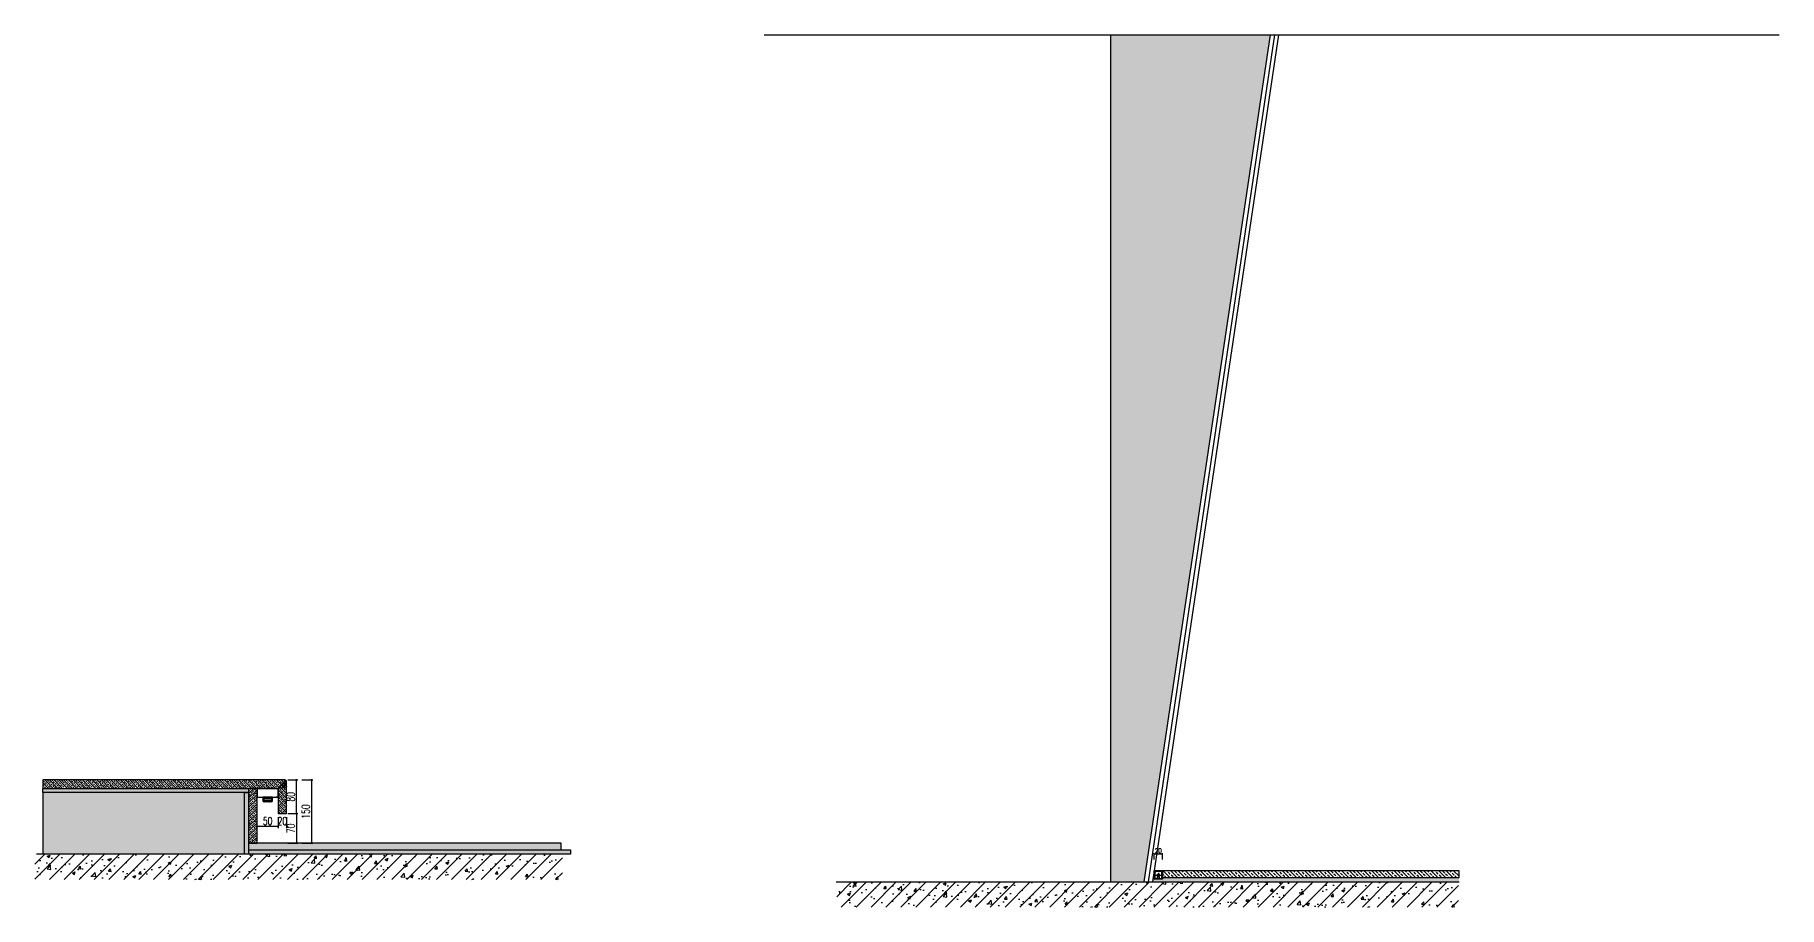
# Model space of a CAD drawing. Header units: millimetres. Extents: x 5625199 to 7433318, y -3316392 to -2552493.
# Drawn here: x 5917172 to 5921314, y -2605689 to -2603619 of the extents above; entities that cross this region are included whole.
import ezdxf

# ---------------------------------------------------------------- set-up
doc = ezdxf.new("R2010")
doc.units = ezdxf.units.MM
doc.header["$PDMODE"] = 35
doc.header["$PDSIZE"] = -10
for name, color, linetype in [('155', 155, 'Continuous'), ('C-灯具', 51, 'Continuous'), ('D-外部标注', 165, 'Continuous'), ('DIM-外部标注', 165, 'Continuous')]:
    doc.layers.add(name, color=color, linetype=linetype)
doc.styles.add('标注-尺寸', font='simplex.shx', dxfattribs={"width": 0.7})
doc.dimstyles.new('MS55', dxfattribs={"dimscale": 0, "dimtxt": 5, "dimasz": 1, "dimexe": 1, "dimexo": 0.8, "dimgap": 1, "dimtad": 1, "dimdec": 0, "dimrnd": 5, "dimdsep": 46, "dimtxsty": '标注-尺寸', "dimblk": 'ARCHTICK', "dimcen": 0, "dimdle": 0.5, "dimclrd": 256, "dimclre": 256, "dimclrt": 50, "dimadec": 0, "dimazin": 0, "dimtfac": 1, "dimtdec": 0, "dimtix": 1, "dimtofl": 0, "dimtmove": 2, "dimatfit": 3, "dimldrblk": 'jt2', "dimfxl": 6, "dimfxlon": 1, "dimtvp": 1, "dimtolj": 1, "dimtzin": 0, "dimarcsym": 0})

# ---------------------------------------------------------------- blocks, each defined once
blk = doc.blocks.new('*U1250')
h = blk.add_hatch()
h.set_pattern_fill('AR-SAND', color=8, scale=2, angle=180, style=0)
h.set_pattern_definition([(217.5, (-51991.0126, 19388.388), (0.12598672, -3.85364754), [0, -3.04, 0, -3.4, 0, -3.25]), (187.5, (-51991.0126, 19388.388), (-3.5395534, -5.64429213), [0, -1.64, 0, -2.74, 0, -1.05]), (147.5, (-51988.5526, 19388.388), (-6.22828372, -0.0113181), [0, -1, 0, -3.6, 0, -4.7]), (137.5, (-51988.5526, 19388.388), (-6.0122532, -1.75535113), [0, -0.5, 0, -2.36, 0, -2.7])])
h.paths.add_polyline_path([(-15.7, 770.3), (0, 770.3), (0, 0), (-15.7, 0)])
at = {"color": 0}
blk.add_lwpolyline([(-15.7, 770.3), (0, 770.3), (0, 0), (-15.7, 0)], close=True, dxfattribs=at)
blk = doc.blocks.new('*U1252')
h = blk.add_hatch()
h.set_pattern_fill('AR-SAND', color=8, scale=2, angle=180, style=0)
h.set_pattern_definition([(217.5, (-51991.0126, 18848.0307), (0.12598672, -3.85364754), [0, -3.04, 0, -3.4, 0, -3.25]), (187.5, (-51991.0126, 18848.0307), (-3.5395534, -5.64429213), [0, -1.64, 0, -2.74, 0, -1.05]), (147.5, (-51988.5526, 18848.0307), (-6.22828372, -0.0113181), [0, -1, 0, -3.6, 0, -4.7]), (137.5, (-51988.5526, 18848.0307), (-6.0122532, -1.75535113), [0, -0.5, 0, -2.36, 0, -2.7])])
h.paths.add_polyline_path([(-15.7, 229.9), (0, 229.9), (0, 0), (-15.7, 0)])
at = {"color": 0}
blk.add_lwpolyline([(-15.7, 229.9), (0, 229.9), (0, 0), (-15.7, 0)], close=True, dxfattribs=at)
blk = doc.blocks.new('*U1253')
h = blk.add_hatch()
h.set_pattern_fill('ANSI33', color=250, scale=50, angle=90, style=0)
h.set_pattern_definition([(135, (-51991.013, 19153.705), (-8.8388348, -8.8388348), []), (135, (-51991.013, 19162.544), (-8.8388348, -8.8388348), [6.25, -3.125])])
h.paths.add_polyline_path([(-25.2, 1168.2), (0, 1168.2), (0, 0), (-25.2, 0)])
at = {"color": 0}
blk.add_lwpolyline([(-25.2, 1168.2), (0, 1168.2), (0, 0), (-25.2, 0)], close=True, dxfattribs=at)
blk = doc.blocks.new('*U1254')
h = blk.add_hatch()
h.set_pattern_fill('AR-SAND', color=8, scale=2, angle=180, style=0)
h.set_pattern_definition([(217.5, (-51991.0126, 19434.1485), (0.12598672, -3.85364754), [0, -3.04, 0, -3.4, 0, -3.25]), (187.5, (-51991.0126, 19434.1485), (-3.5395534, -5.64429213), [0, -1.64, 0, -2.74, 0, -1.05]), (147.5, (-51988.5526, 19434.1485), (-6.22828372, -0.0113181), [0, -1, 0, -3.6, 0, -4.7]), (137.5, (-51988.5526, 19434.1485), (-6.0122532, -1.75535113), [0, -0.5, 0, -2.36, 0, -2.7])])
h.paths.add_polyline_path([(-15.7, 1203.4), (0, 1203.4), (0, 0), (-15.7, 0)])
at = {"color": 0}
blk.add_lwpolyline([(-15.7, 1203.4), (0, 1203.4), (0, 0), (-15.7, 0)], close=True, dxfattribs=at)
blk = doc.blocks.new('*U1255')
h = blk.add_hatch()
h.set_pattern_fill('ANSI33', color=250, scale=50, angle=90, style=0)
h.set_pattern_definition([(135, (-51991.013, 17492.979), (-8.8388348, -8.8388348), []), (135, (-51991.013, 17501.818), (-8.8388348, -8.8388348), [6.25, -3.125])])
h.paths.add_polyline_path([(-31.5, 204.7), (0, 204.7), (0, 0), (-31.5, 0)])
at = {"color": 0}
blk.add_lwpolyline([(-31.5, 204.7), (0, 204.7), (0, 0), (-31.5, 0)], close=True, dxfattribs=at)
blk = doc.blocks.new('LEDddd')
at = {"true_color": 0x0000ff}
h = blk.add_hatch(color=5, dxfattribs=at)
h.set_gradient(color1=(0, 0, 255), one_color=1, tint=1, name='SPHERICAL')
h.paths.add_polyline_path([(-13, 14, -1), (-11, 14), (-11, 12), (-13, 12)])
at = {"ltscale": 0.01}
h = blk.add_hatch(dxfattribs=at)
h.set_pattern_fill('DOTS', color=1, scale=20, style=0)
h.set_pattern_definition([(180, (13.4, 1.5), (-0.625, 1.25), [0, -1.25])])
h.paths.add_polyline_path([(-12.4, 2.5), (12.4, 2.5), (12.4, 11), (-12.4, 11)])
at = {"true_color": 0x0000ff}
h = blk.add_hatch(color=5, dxfattribs=at)
h.set_gradient(color1=(0, 0, 255), one_color=1, tint=1, name='SPHERICAL')
h.paths.add_polyline_path([(-9, 14, -1), (-7, 14), (-7, 12), (-9, 12)])
h = blk.add_hatch(color=5, dxfattribs=at)
h.set_gradient(color1=(0, 0, 255), one_color=1, tint=1, name='SPHERICAL')
h.paths.add_polyline_path([(-5, 14, -1), (-3, 14), (-3, 12), (-5, 12)])
h = blk.add_hatch(color=5, dxfattribs=at)
h.set_gradient(color1=(0, 0, 255), one_color=1, tint=1, name='SPHERICAL')
h.paths.add_polyline_path([(-1, 14, -1), (1, 14), (1, 12), (-1, 12)])
h = blk.add_hatch(color=5, dxfattribs=at)
h.set_gradient(color1=(0, 0, 255), one_color=1, tint=1, name='SPHERICAL')
h.paths.add_polyline_path([(3, 14, -1), (5, 14), (5, 12), (3, 12)])
h = blk.add_hatch(color=5, dxfattribs=at)
h.set_gradient(color1=(0, 0, 255), one_color=1, tint=1, name='SPHERICAL')
h.paths.add_polyline_path([(7, 14, -1), (9, 14), (9, 12), (7, 12)])
h = blk.add_hatch(color=5, dxfattribs=at)
h.set_gradient(color1=(0, 0, 255), one_color=1, tint=1, name='SPHERICAL')
h.paths.add_polyline_path([(11, 14, -1), (13, 14), (13, 12), (11, 12)])
at = {"color": 1, "ltscale": 0.01}
for p, q in [((-13, 12), (-13, 14)), ((-11, 12), (-11, 14)), ((-9, 12), (-9, 14)), ((-7, 12), (-7, 14)), ((-5, 12), (-5, 14)), ((-3, 12), (-3, 14)), ((-1, 12), (-1, 14)), ((1, 12), (1, 14)), ((3, 12), (3, 14)), ((5, 12), (5, 14)), ((7, 12), (7, 14)), ((9, 12), (9, 14)), ((11, 12), (11, 14)), ((13, 12), (13, 14))]:
    blk.add_line(p, q, dxfattribs=at)
for points in [[(13.4, 12), (14.9, 12), (14.9, 0), (-14.9, 0), (-14.9, 12), (-13.4, 12)], [(13.4, 12), (13.4, 1.5), (-13.4, 1.5), (-13.4, 12)], [(13.4, 12), (-13.4, 12)]]:
    blk.add_lwpolyline(points, dxfattribs=at)
blk.add_lwpolyline([(12.4, 11), (-12.4, 11), (-12.4, 2.5), (12.4, 2.5)], close=True, dxfattribs=at)
for centre in [(-12, 14), (-8, 14), (-4, 14), (0, 14), (4, 14), (8, 14), (12, 14)]:
    blk.add_arc(centre, 1, 0, 180, dxfattribs=at)
blk = doc.blocks.new('_ArchTick')
at = {"color": 0, "linetype": 'ByBlock', "const_width": 0.4}
blk.add_lwpolyline([(-0.5, -0.5), (0.5, 0.5)], dxfattribs=at)
blk = doc.blocks.new('*D1258')
at = {"layer": 'Defpoints', "color": 0, "transparency": 16777216}
for p in [(5917770, -2605467.4), (5917770, -2605537.4), (5917793.2, -2605537.4)]:
    blk.add_point(p, dxfattribs=at)
at = {"layer": 'DIM-外部标注', "lineweight": -2, "transparency": 16777216}
for p, q in [((5917773, -2605467.4), (5917797, -2605467.4)), ((5917793.2, -2605465.5), (5917793.2, -2605539.3)), ((5917773, -2605537.4), (5917797, -2605537.4))]:
    blk.add_line(p, q, dxfattribs=at)
at = {"layer": 'DIM-外部标注', "linetype": 'ByBlock', "lineweight": -2, "transparency": 16777216, "xscale": 3.800531576079393, "yscale": 3.800531576079393, "zscale": 3.800531576079393}
for p, rotation in [((5917793.2, -2605467.4), 90), ((5917793.2, -2605537.4), 270)]:
    blk.add_blockref('_ArchTick', p, dxfattribs=dict(at, rotation=rotation))
at = {"layer": 'DIM-外部标注', "color": 50, "ltscale": 500, "transparency": 16777216, "insert": (5917779.9, -2605502.4), "char_height": 19, "attachment_point": 5, "rotation": 90, "style": '标注-尺寸'}
blk.add_mtext('\\A1;70', dxfattribs=at)
blk = doc.blocks.new('jt2')
at = {"ltscale": 0.1}
blk.add_line((0, 0), (-1, 0), dxfattribs=at)
at = {"color": 6, "ltscale": 0.1}
blk.add_lwpolyline([(-1.2, 1.3), (-0.7, 1.5), (0, 0), (-0.7, -1.5), (-1.2, -1.3), (0, 0), (-1.2, 1.3)], dxfattribs=at)
blk = doc.blocks.new('*D1259')
at = {"layer": 'Defpoints', "color": 0, "transparency": 16777216}
for p in [(5917770, -2605387.4), (5917793.2, -2605387.4), (5917780, -2605467.4)]:
    blk.add_point(p, dxfattribs=at)
at = {"layer": 'DIM-外部标注', "lineweight": -2, "transparency": 16777216}
for p, q in [((5917773, -2605387.4), (5917797, -2605387.4)), ((5917793.2, -2605469.3), (5917793.2, -2605385.5)), ((5917783, -2605467.4), (5917797, -2605467.4))]:
    blk.add_line(p, q, dxfattribs=at)
at = {"layer": 'DIM-外部标注', "linetype": 'ByBlock', "lineweight": -2, "transparency": 16777216, "xscale": 3.800531576079393, "yscale": 3.800531576079393, "zscale": 3.800531576079393}
for p, rotation in [((5917793.2, -2605387.4), 90), ((5917793.2, -2605467.4), 270)]:
    blk.add_blockref('_ArchTick', p, dxfattribs=dict(at, rotation=rotation))
at = {"layer": 'DIM-外部标注', "color": 50, "ltscale": 500, "transparency": 16777216, "insert": (5917779.9, -2605427.4), "char_height": 19, "attachment_point": 5, "rotation": 90, "style": '标注-尺寸'}
blk.add_mtext('\\A1;80', dxfattribs=at)
blk = doc.blocks.new('*D1260')
at = {"layer": 'Defpoints', "color": 0, "transparency": 16777216}
for p in [(5917770, -2605387.4), (5917770, -2605537.4), (5917828.8, -2605537.4)]:
    blk.add_point(p, dxfattribs=at)
at = {"layer": 'DIM-外部标注', "lineweight": -2, "transparency": 16777216}
for p, q in [((5917805.9, -2605387.4), (5917832.6, -2605387.4)), ((5917828.8, -2605385.5), (5917828.8, -2605539.3)), ((5917805.9, -2605537.4), (5917832.6, -2605537.4))]:
    blk.add_line(p, q, dxfattribs=at)
at = {"layer": 'DIM-外部标注', "linetype": 'ByBlock', "lineweight": -2, "transparency": 16777216, "xscale": 3.800531576079393, "yscale": 3.800531576079393, "zscale": 3.800531576079393}
for p, rotation in [((5917828.8, -2605387.4), 90), ((5917828.8, -2605537.4), 270)]:
    blk.add_blockref('_ArchTick', p, dxfattribs=dict(at, rotation=rotation))
at = {"layer": 'DIM-外部标注', "color": 50, "ltscale": 500, "transparency": 16777216, "insert": (5917815.5, -2605462.4), "char_height": 19, "attachment_point": 5, "rotation": 90, "style": '标注-尺寸'}
blk.add_mtext('\\A1;150', dxfattribs=at)
blk = doc.blocks.new('*D1261')
at = {"layer": 'Defpoints', "color": 0, "transparency": 16777216}
for p in [(5917750, -2605467.4), (5917750, -2605498.2), (5917770, -2605467.4)]:
    blk.add_point(p, dxfattribs=at)
at = {"layer": 'DIM-外部标注', "lineweight": -2, "transparency": 16777216}
for p, q in [((5917750, -2605498.2), (5917746.2, -2605498.2)), ((5917750, -2605475.4), (5917750, -2605502)), ((5917770, -2605475.4), (5917770, -2605502)), ((5917770, -2605498.2), (5917773.8, -2605498.2))]:
    blk.add_line(p, q, dxfattribs=at)
at = {"layer": 'DIM-外部标注', "linetype": 'ByBlock', "lineweight": -2, "transparency": 16777216, "xscale": 3.800531576079393, "yscale": 3.800531576079393, "zscale": 3.800531576079393}
blk.add_blockref('_ArchTick', (5917750, -2605498.2), dxfattribs=at)
at = {"layer": 'DIM-外部标注', "linetype": 'ByBlock', "lineweight": -2, "transparency": 16777216, "xscale": 3.800531576079393, "yscale": 3.800531576079393, "zscale": 3.800531576079393, "rotation": 180}
blk.add_blockref('_ArchTick', (5917770, -2605498.2), dxfattribs=at)
at = {"layer": 'DIM-外部标注', "color": 50, "ltscale": 500, "transparency": 16777216, "insert": (5917760, -2605484.9), "char_height": 19, "attachment_point": 5, "style": '标注-尺寸'}
blk.add_mtext('\\A1;20', dxfattribs=at)
blk = doc.blocks.new('*D1262')
at = {"layer": 'Defpoints', "color": 0, "transparency": 16777216}
for p in [(5917700, -2605498.2), (5917700, -2605498.2), (5917750, -2605467.4)]:
    blk.add_point(p, dxfattribs=at)
at = {"layer": 'DIM-外部标注', "lineweight": -2, "transparency": 16777216}
for p, q in [((5917751.9, -2605498.2), (5917698.1, -2605498.2)), ((5917700, -2605501.3), (5917700, -2605502)), ((5917750, -2605475.4), (5917750, -2605502))]:
    blk.add_line(p, q, dxfattribs=at)
at = {"layer": 'DIM-外部标注', "linetype": 'ByBlock', "lineweight": -2, "transparency": 16777216, "xscale": 3.800531576079393, "yscale": 3.800531576079393, "zscale": 3.800531576079393, "rotation": 180}
blk.add_blockref('_ArchTick', (5917700, -2605498.2), dxfattribs=at)
at = {"layer": 'DIM-外部标注', "linetype": 'ByBlock', "lineweight": -2, "transparency": 16777216, "xscale": 3.800531576079393, "yscale": 3.800531576079393, "zscale": 3.800531576079393}
blk.add_blockref('_ArchTick', (5917750, -2605498.2), dxfattribs=at)
at = {"layer": 'DIM-外部标注', "color": 50, "ltscale": 500, "transparency": 16777216, "insert": (5917725, -2605484.9), "char_height": 19, "attachment_point": 5, "style": '标注-尺寸'}
blk.add_mtext('\\A1;50', dxfattribs=at)
blk = doc.blocks.new('A$C3DAF4441')
at = {"layer": 'C-灯具'}
for p, q in [((0, 32), (44, 32)), ((22, 54), (22, 10))]:
    blk.add_line(p, q, dxfattribs=at)
blk.add_lwpolyline([(12, 0), (32, 0), (32, 18), (12, 18)], close=True, dxfattribs=at)
blk.add_circle((22, 32), 10.9, dxfattribs=at)
blk = doc.blocks.new('A$C259112A1')
at = {"color": 15}
for p, q in [((0.7, 20), (0, 20)), ((0, 20), (0, 0)), ((0, 0), (20, 0)), ((0.8, 19.6), (0.7, 20)), ((1.5, 18.6), (0.8, 19.6)), ((1.5, 1.5), (1.5, 14.6)), ((1.5, 14.6), (1.9, 14.6)), ((18.5, 1.5), (1.5, 1.5)), ((1.6, 16.2), (1.6, 18.3)), ((1.9, 14.6), (1.9, 15)), ((18.1, 15), (18.1, 14.6)), ((18.1, 14.6), (18.5, 14.6)), ((18.4, 18.3), (18.4, 16.2)), ((19.2, 19.5), (18.5, 18.6)), ((18.5, 14.6), (18.5, 1.5)), ((19.4, 20), (19.2, 19.6)), ((20, 20), (19.4, 20)), ((20, 0), (20, 20))]:
    blk.add_line(p, q, dxfattribs=at)
at = {"color": 8}
for p, q in [((18.9, 20), (1.1, 20)), ((2.4, 18.1), (2.4, 15.8)), ((16.7, 19.3), (3.3, 19.3)), ((17.6, 16), (17.6, 18.5))]:
    blk.add_line(p, q, dxfattribs=at)
for centre, radius, start, end in [((1.1, 19.6), 0.393, 86.991, 153.752), ((1.6, 16.5), 1.08, 242.0001, 316.1212), ((3.3, 18.3), 0.96, 90.9682, 193.3788), ((16.6, 18.3), 0.997, 12.0306, 94.0245), ((18.4, 16.2), 0.801, 197.4232, 310.8347), ((18.8, 19.5), 0.507, 22.0541, 83.136)]:
    blk.add_arc(centre, radius, start, end, dxfattribs=at)
at = {"color": 15}
for centre, radius, start, end in [((0.9, 19.6), 0.1, 194.3647, 215.2293), ((1.7, 15.7), 0.597, 103.2212, 283.988), ((1.1, 18.3), 0.5, 0, 35.2293), ((1.9, 15), 0.05, 0, 103.988), ((18.3, 15.6), 0.593, 255.4509, 78.6909), ((18.1, 15), 0.05, 75.4509, 180), ((18.9, 18.3), 0.5, 143.0378, 180), ((19.1, 19.6), 0.1, 323.0378, 342.5955)]:
    blk.add_arc(centre, radius, start, end, dxfattribs=at)
at = {"layer": 'D-外部标注', "extrusion": (0, 0, -1), "xscale": 0.2621440000000001, "yscale": 0.2621440000000001, "zscale": -0.2621440000000001}
blk.add_blockref('A$C3DAF4441', (-15.7, 1.5), dxfattribs=at)
blk = doc.blocks.new('*D1272')
at = {"layer": '155', "lineweight": -2, "ltscale": 500, "transparency": 16777216}
for p, q in [((5919851.1, -2605563.2), (5919828.9, -2605563.2)), ((5919830, -2605576.5), (5919830, -2605560.9)), ((5919850, -2605576.5), (5919850, -2605560.9))]:
    blk.add_line(p, q, dxfattribs=at)
at = {"layer": 'Defpoints', "color": 0, "transparency": 16777216}
for p in [(5919830, -2605563.2), (5919830, -2605603.1), (5919850, -2605603.1)]:
    blk.add_point(p, dxfattribs=at)
at = {"layer": '155', "linetype": 'ByBlock', "lineweight": -2, "transparency": 16777216, "xscale": 2.217391126573845, "yscale": 2.217391126573845, "zscale": 2.217391126573845, "rotation": 180}
blk.add_blockref('_ArchTick', (5919830, -2605563.2), dxfattribs=at)
at = {"layer": '155', "linetype": 'ByBlock', "lineweight": -2, "transparency": 16777216, "xscale": 2.217391126573845, "yscale": 2.217391126573845, "zscale": 2.217391126573845}
blk.add_blockref('_ArchTick', (5919850, -2605563.2), dxfattribs=at)
at = {"layer": '155', "color": 50, "ltscale": 500, "transparency": 16777216, "insert": (5919840, -2605555.4), "char_height": 11.09, "attachment_point": 5, "style": '标注-尺寸'}
blk.add_mtext('\\A1;20', dxfattribs=at)

msp = doc.modelspace()

# ---------------------------------------------------------------- hatches: boundary and pattern name
h = msp.add_hatch()
h.set_pattern_fill('钢筋混凝土', color=250, scale=10)
h.set_pattern_definition([(45, (5918522.767, -2595151.935), (-17.67767, 17.67767), []), (50, (5918522.77, -2595151.935), (71.72602, -6.2752), [7.5, -82.5]), (355, (5918522.77, -2595151.935), (-13.87513, 75.2192), [6, -66]), (100.4514, (5918528.744, -2595152.46), (57.85094, 68.94395), [6.374, -70.1142]), (46.1842, (5918522.77, -2595131.935), (106.7241, -16.5519), [11.25, -123.75]), (96.6356, (5918531.66, -2595133.31), (93.4663, 97.4118), [9.561, -105.1713]), (351.1842, (5918522.77, -2595131.94), (93.4662, 97.4119), [9, -99]), (21, (5918532.77, -2595136.935), (59.6907, -40.2619), [7.5, -82.5]), (326, (5918532.77, -2595136.935), (24.33153, 72.515), [6, -66]), (71.4514, (5918537.74, -2595140.29), (84.02226, 32.25305), [6.374, -70.1142]), (37.5, (5918522.767, -2595151.935), (1.215986, 33.289385), [0, -65.2, 0, -67, 0, -66.25]), (7.5, (5918522.767, -2595151.935), (26.30695, 39.44117), [0, -38.2, 0, -63.7, 0, -25.25]), (327.5, (5918500.467, -2595151.935), (53.382244, -2.25549), [0, -25, 0, -78, 0, -103.5]), (317.5, (5918490.467, -2595151.935), (58.31862, 10.0105), [0, -32.5, 0, -51.8, 0, -73.5])])
h.paths.add_polyline_path([(5919726.13, -2603619.41), (5919726.13, -2605629.13), (5919805.91, -2605629.13), (5920105.42, -2603619.41)])
at = {"ltscale": 500}
h = msp.add_hatch(dxfattribs=at)
h.set_pattern_fill('GRAVEL', color=250)
h.set_pattern_definition([(228.0127875, (273421.1126, -417384.3553), (-203.20000001596, -228.5999999858), [3.4172144, -338.3048364]), (184.969741, (273418.8266, -417386.8953), (304.7999998794, 25.40000144698), [5.8640472, -580.54048894]), (132.5104471, (273412.9846, -417387.4033), (254.00000010728, -279.39999990246), [4.1348152, -409.34722794]), (267.273689, (273403.0786, -417393.7533), (25.4000000532, 507.99999999733), [5.3400452, -528.66437426]), (292.83365418, (273402.8246, -417399.0873), (-127.00000001063, 304.79999999555), [5.236337, -518.39807745]), (357.273689, (273404.8566, -417403.9133), (-507.99999999733, 25.4000000532), [5.3400452, -528.66437426]), (37.69424047, (273410.1906, -417404.1673), (-330.19999998536, -254.000000019), [7.0619366, -699.13115314]), (72.25532837, (273415.7786, -417399.8493), (177.8000000478, 558.79999998479), [6.6671952, -660.05256602]), (121.42956562, (273417.8106, -417393.4993), (-203.20000002883, 330.19999998226), [5.35813, -530.45545699]), (175.2363583, (273415.0166, -417388.9273), (279.399999996, -25.4000000439), [6.1171328, -299.7393695]), (222.3974378, (273408.9206, -417388.4193), (-304.79999999025, -279.40000001064), [7.9107792, -783.16772512]), (138.81407483, (273428.2246, -417394.0073), (-177.7999999893, 152.4000000124), [2.7000454, -267.30565824]), (171.4692344, (273426.1926, -417392.2293), (330.2000000089, -50.79999994237), [5.1368198, -508.54638997]), (225, (273421.113, -417391.467), (-4e-15, -25.4), [3.5920934, -32.32893108]), (203.19859051, (273419.3346, -417388.4193), (127.0000000035, 50.7999999911), [1.9344132, -191.50622369]), (291.80140949, (273417.5566, -417389.1813), (-25.4000000053, 76.1999999982), [2.7356562, -134.0475299]), (30.96375653, (273418.5726, -417391.7213), (76.200000002, 50.7999999972), [4.4431966, -143.66298153]), (161.56505118, (273422.383, -417389.435), (50.800000001, -25.399999997), [3.2128714, -77.10898117]), (16.389540334, (273402.8246, -417389.1813), (254, 76.2), [4.50088, -445.58826673]), (70.34617594, (273407.1426, -417387.9113), (-101.6000000093, -279.3999999967), [3.7759894, -373.82215678]), (293.19859051, (273422.3826, -417384.3553), (-50.7999999911, 127.0000000036), [3.868801, -189.57183589]), (343.61045967, (273423.9066, -417387.9113), (-254.00000000532, 76.19999998223), [4.50088, -445.58826673]), (339.44395478, (273402.8246, -417404.9293), (-127, 50.8), [4.340352, -212.67734313]), (294.7751406, (273406.8886, -417406.4533), (-127.00000015117, 279.39999993127), [3.6367212, -360.03593381]), (66.80140949, (273422.6366, -417409.7553), (50.799999992, 127.0000000032), [3.868801, -189.57183589]), (17.35402464, (273424.1606, -417406.1993), (-330.19999999343, -101.60000002132), [4.2578274, -421.5237598]), (69.44395478, (273410.1906, -417409.7553), (-50.8000000009, -126.9999999996), [2.170176, -214.84751913]), (101.30993247, (273421.1126, -417409.7553), (-25.4, 101.6), [1.295146, -128.21994965]), (165.96375653, (273420.8586, -417408.485), (76.2, -25.4), [5.236337, -99.49054589]), (186.00900596, (273415.7786, -417407.2153), (253.99999999865, 25.4000000133), [4.85267, -480.41364863]), (303.69006753, (273418.5726, -417394.007), (-25.4000000035, 50.799999998), [3.6632388, -87.9177636]), (353.15722659, (273420.6046, -417397.0553), (431.80000000266, -50.7999999774), [6.3955676, -633.16009065]), (60.9453959, (273426.9546, -417397.8173), (-101.6000000028, -177.7999999984), [2.6150824, -258.89392318]), (90, (273428.225, -417395.531), (-25.4, 25.4), [1.524, -23.876]), (120.25643716, (273415.2706, -417406.4533), (101.59999998757, -177.8000000071), [3.5286696, -349.33940773]), (48.0127875, (273413.4926, -417403.4053), (203.20000001675, 228.5999999851), [6.8344288, -334.887622]), (0, (273418.065, -417398.325), (25.4, 25.4), [6.604, -18.796]), (325.3048465, (273424.6686, -417398.3253), (254.0000000962, -177.79999986255), [4.0160956, -397.59316724]), (254.0546041, (273427.9706, -417400.6113), (-25.3999999982, -101.6000000004), [3.6982908, -181.21650039]), (207.64597536, (273426.9546, -417404.1673), (-482.60000001773, -253.9999999663), [6.021451, -596.12464423]), (175.42607874, (273421.6206, -417406.9613), (-330.19999999999, 25.4), [6.3702946, -630.65846456])])
h.paths.add_polyline_path([(5917190.83, -2605417.37), (5917190.83, -2605563.37), (5917669.96, -2605563.37), (5917669.96, -2605417.37)])
h = msp.add_hatch()
h.set_pattern_fill('ANSI33', color=250, scale=31.75, angle=270, style=0)
h.set_pattern_definition([(315, (5950617.628, -2616445.415), (5.61266, 5.61266), []), (315, (5950617.628, -2616451.028), (5.61266, 5.61266), [3.96875, -1.984375])])
edge = h.paths.add_edge_path()
edge.add_line((5917749.96, -2605407.37), (5917749.96, -2605467.37))
edge.add_line((5917749.96, -2605467.37), (5917769.96, -2605467.37))
edge.add_line((5917769.96, -2605467.37), (5917769.96, -2605391.16))
h = msp.add_hatch()
h.set_pattern_fill('钢筋混凝土', color=250, scale=10, angle=180)
h.set_pattern_definition([(45, (5916394.975, -2595086.18), (-17.67767, 17.67767), []), (50, (5916394.975, -2595086.18), (71.72602, -6.2752), [7.5, -82.5]), (355, (5916394.975, -2595086.18), (-13.87513, 75.2192), [6, -66]), (100.4514, (5916400.95, -2595086.7), (57.85094, 68.94395), [6.374, -70.1142]), (46.1842, (5916394.975, -2595066.18), (106.7241, -16.5519), [11.25, -123.75]), (96.6356, (5916403.87, -2595067.56), (93.4663, 97.4118), [9.561, -105.1713]), (351.1842, (5916394.98, -2595066.18), (93.4662, 97.4119), [9, -99]), (21, (5916404.975, -2595071.18), (59.6907, -40.2619), [7.5, -82.5]), (326, (5916404.975, -2595071.18), (24.33153, 72.515), [6, -66]), (71.4514, (5916409.95, -2595074.536), (84.02226, 32.25305), [6.374, -70.1142]), (37.5, (5916394.975, -2595086.18), (1.215986, 33.289385), [0, -65.2, 0, -67, 0, -66.25]), (7.5, (5916394.975, -2595086.18), (26.30695, 39.44117), [0, -38.2, 0, -63.7, 0, -25.25]), (327.5, (5916372.675, -2595086.18), (53.382244, -2.25549), [0, -25, 0, -78, 0, -103.5]), (317.5, (5916362.675, -2595086.18), (58.31862, 10.0105), [0, -32.5, 0, -51.8, 0, -73.5])])
h.paths.add_polyline_path([(5918424.85, -2605623.37), (5917172.32, -2605623.37), (5917172.32, -2605563.37), (5918424.85, -2605563.37)])
h = msp.add_hatch()
h.set_pattern_fill('钢筋混凝土', color=250, scale=10)
h.set_pattern_definition([(45, (5918522.767, -2595151.935), (-17.67767, 17.67767), []), (50, (5918522.77, -2595151.935), (71.72602, -6.2752), [7.5, -82.5]), (355, (5918522.77, -2595151.935), (-13.87513, 75.2192), [6, -66]), (100.4514, (5918528.744, -2595152.46), (57.85094, 68.94395), [6.374, -70.1142]), (46.1842, (5918522.77, -2595131.935), (106.7241, -16.5519), [11.25, -123.75]), (96.6356, (5918531.66, -2595133.31), (93.4663, 97.4118), [9.561, -105.1713]), (351.1842, (5918522.77, -2595131.94), (93.4662, 97.4119), [9, -99]), (21, (5918532.77, -2595136.935), (59.6907, -40.2619), [7.5, -82.5]), (326, (5918532.77, -2595136.935), (24.33153, 72.515), [6, -66]), (71.4514, (5918537.74, -2595140.29), (84.02226, 32.25305), [6.374, -70.1142]), (37.5, (5918522.767, -2595151.935), (1.215986, 33.289385), [0, -65.2, 0, -67, 0, -66.25]), (7.5, (5918522.767, -2595151.935), (26.30695, 39.44117), [0, -38.2, 0, -63.7, 0, -25.25]), (327.5, (5918500.467, -2595151.935), (53.382244, -2.25549), [0, -25, 0, -78, 0, -103.5]), (317.5, (5918490.467, -2595151.935), (58.31862, 10.0105), [0, -32.5, 0, -51.8, 0, -73.5])])
h.paths.add_polyline_path([(5919076.23, -2605689.13), (5920552.67, -2605689.13), (5920552.67, -2605629.13), (5919076.23, -2605629.13)])
h = msp.add_hatch()
h.set_pattern_fill('AR-SAND', color=8, scale=1.27, angle=270, style=0)
h.set_pattern_definition([(307.5, (5893242.889, -2610994.9205), (2.44706619, 0.08000156), [0, -1.9304, 0, -2.159, 0, -2.06375]), (277.5, (5893242.889, -2610994.9205), (3.5841255, -2.2476164), [0, -1.0414, 0, -1.7399, 0, -0.66675]), (237.5, (5893242.889, -2610993.3584), (0.007187, -3.95496016), [0, -0.635, 0, -2.286, 0, -2.9845]), (227.5, (5893242.889, -2610993.3584), (1.11464797, -3.8177808), [0, -0.3175, 0, -1.4986, 0, -1.7145])])
h.paths.add_polyline_path([(5919850.02, -2605623.13), (5919830, -2605623.13), (5919830, -2605619.13), (5919826.13, -2605619.13), (5919826.13, -2605629.13), (5919836.13, -2605629.13), (5920554.17, -2605629.13), (5920554.17, -2605619.13), (5919850.02, -2605619.13)])
h = msp.add_hatch()
h.set_pattern_fill('ANSI33', color=250, scale=31.75, angle=360, style=0)
h.set_pattern_definition([(135, (-51991.013, 19131.98), (-8.838834765, -8.838834765), []), (135, (-51991.013, 19140.819), (-8.838834765, -8.838834765), [6.25, -3.125])])
h.paths.add_polyline_path([(5920554.17, -2605603.13), (5919850.02, -2605603.13), (5919850.02, -2605619.13), (5920554.17, -2605619.13)])

# ---------------------------------------------------------------- linework, layer by layer
at = {"color": 8, "ltscale": 500}
for p, q in [((5918903.96, -2603619.41), (5921314.16, -2603619.41)), ((5920105.42, -2603619.41), (5919805.91, -2605629.13)), ((5920115.53, -2603619.41), (5919816.02, -2605629.13)), ((5917190.83, -2605417.37), (5917190.83, -2605563.37))]:
    msp.add_line(p, q, dxfattribs=at)
at = {"color": 5, "ltscale": 500}
for p, q in [((5919726.13, -2603619.41), (5919726.13, -2605629.13)), ((5920125.64, -2603619.41), (5919826.13, -2605629.13))]:
    msp.add_line(p, q, dxfattribs=at)
at = {"color": 250, "linetype": 'Continuous'}
for p, q in [((5917190.83, -2605393.72), (5917204.49, -2605407.37)), ((5917190.83, -2605399.33), (5917193.53, -2605402.03)), ((5917190.83, -2605404.95), (5917193.26, -2605407.37)), ((5917192.13, -2605389.4), (5917194.93, -2605392.21)), ((5917194.93, -2605403.43), (5917197.74, -2605406.24)), ((5917195.71, -2605387.37), (5917215.71, -2605407.37)), ((5917196.34, -2605393.61), (5917199.14, -2605396.42)), ((5917200.55, -2605397.82), (5917203.35, -2605400.63)), ((5917201.95, -2605388), (5917204.76, -2605390.81)), ((5917204.76, -2605402.03), (5917207.56, -2605404.84)), ((5917206.16, -2605392.21), (5917208.97, -2605395.02)), ((5917206.94, -2605387.37), (5917226.94, -2605407.37)), ((5917208.97, -2605406.24), (5917210.1, -2605407.37)), ((5917210.37, -2605396.42), (5917213.18, -2605399.22)), ((5917212.55, -2605387.37), (5917214.58, -2605389.4)), ((5917214.58, -2605400.63), (5917217.39, -2605403.43)), ((5917215.98, -2605390.81), (5917218.79, -2605393.61)), ((5917218.16, -2605387.37), (5917238.16, -2605407.37)), ((5917218.79, -2605404.84), (5917221.32, -2605407.37)), ((5917220.19, -2605395.02), (5917223, -2605397.82)), ((5917223.77, -2605387.37), (5917224.4, -2605388)), ((5917224.4, -2605399.22), (5917227.21, -2605402.03)), ((5917225.8, -2605389.4), (5917228.61, -2605392.21)), ((5917228.61, -2605403.43), (5917231.42, -2605406.24)), ((5917229.39, -2605387.37), (5917249.39, -2605407.37)), ((5917230.01, -2605393.61), (5917232.82, -2605396.42)), ((5917234.22, -2605397.82), (5917237.03, -2605400.63)), ((5917235.63, -2605388), (5917238.43, -2605390.81)), ((5917238.43, -2605402.03), (5917241.24, -2605404.84)), ((5917239.84, -2605392.21), (5917242.64, -2605395.02)), ((5917240.61, -2605387.37), (5917260.61, -2605407.37)), ((5917242.64, -2605406.24), (5917243.77, -2605407.37)), ((5917244.05, -2605396.42), (5917246.85, -2605399.22)), ((5917246.23, -2605387.37), (5917248.26, -2605389.4)), ((5917248.26, -2605400.63), (5917251.06, -2605403.43)), ((5917249.66, -2605390.81), (5917252.46, -2605393.61)), ((5917251.84, -2605387.37), (5917271.84, -2605407.37)), ((5917252.46, -2605404.84), (5917255, -2605407.37)), ((5917253.87, -2605395.02), (5917256.67, -2605397.82)), ((5917257.45, -2605387.37), (5917258.08, -2605388)), ((5917258.08, -2605399.22), (5917260.88, -2605402.03)), ((5917259.48, -2605389.4), (5917262.29, -2605392.21)), ((5917262.29, -2605403.43), (5917265.09, -2605406.24)), ((5917263.06, -2605387.37), (5917283.06, -2605407.37)), ((5917263.69, -2605393.61), (5917266.5, -2605396.42)), ((5917267.9, -2605397.82), (5917270.71, -2605400.63)), ((5917269.3, -2605388), (5917272.11, -2605390.81)), ((5917272.11, -2605402.03), (5917274.92, -2605404.84)), ((5917273.51, -2605392.21), (5917276.32, -2605395.02)), ((5917274.29, -2605387.37), (5917294.29, -2605407.37)), ((5917276.32, -2605406.24), (5917277.45, -2605407.37)), ((5917277.72, -2605396.42), (5917280.53, -2605399.22)), ((5917279.9, -2605387.37), (5917281.93, -2605389.4)), ((5917281.93, -2605400.63), (5917284.74, -2605403.43)), ((5917283.33, -2605390.81), (5917286.14, -2605393.61)), ((5917285.51, -2605387.37), (5917305.51, -2605407.37)), ((5917286.14, -2605404.84), (5917288.68, -2605407.37)), ((5917287.54, -2605395.02), (5917290.35, -2605397.82)), ((5917291.13, -2605387.37), (5917291.75, -2605388)), ((5917291.75, -2605399.22), (5917294.56, -2605402.03)), ((5917293.16, -2605389.4), (5917295.96, -2605392.21)), ((5917295.96, -2605403.43), (5917298.77, -2605406.24)), ((5917296.74, -2605387.37), (5917316.74, -2605407.37)), ((5917297.37, -2605393.61), (5917300.17, -2605396.42)), ((5917301.58, -2605397.82), (5917304.38, -2605400.63)), ((5917302.98, -2605388), (5917305.78, -2605390.81)), ((5917305.78, -2605402.03), (5917308.59, -2605404.84)), ((5917307.19, -2605392.21), (5917309.99, -2605395.02)), ((5917307.96, -2605387.37), (5917327.96, -2605407.37)), ((5917309.99, -2605406.24), (5917311.13, -2605407.37)), ((5917311.4, -2605396.42), (5917314.2, -2605399.22)), ((5917313.58, -2605387.37), (5917315.61, -2605389.4)), ((5917315.61, -2605400.63), (5917318.41, -2605403.43)), ((5917317.01, -2605390.81), (5917319.82, -2605393.61)), ((5917319.19, -2605387.37), (5917339.19, -2605407.37)), ((5917319.82, -2605404.84), (5917322.35, -2605407.37)), ((5917321.22, -2605395.02), (5917324.03, -2605397.82)), ((5917324.8, -2605387.37), (5917325.43, -2605388)), ((5917325.43, -2605399.22), (5917328.24, -2605402.03)), ((5917326.83, -2605389.4), (5917329.64, -2605392.21)), ((5917329.64, -2605403.43), (5917332.45, -2605406.24)), ((5917330.42, -2605387.37), (5917350.42, -2605407.37)), ((5917331.04, -2605393.61), (5917333.85, -2605396.42)), ((5917335.25, -2605397.82), (5917338.06, -2605400.63)), ((5917336.65, -2605388), (5917339.46, -2605390.81)), ((5917339.46, -2605402.03), (5917342.27, -2605404.84)), ((5917340.86, -2605392.21), (5917343.67, -2605395.02)), ((5917341.64, -2605387.37), (5917361.64, -2605407.37)), ((5917343.67, -2605406.24), (5917344.8, -2605407.37)), ((5917345.07, -2605396.42), (5917347.88, -2605399.22)), ((5917347.25, -2605387.37), (5917349.28, -2605389.4)), ((5917349.28, -2605400.63), (5917352.09, -2605403.43)), ((5917350.69, -2605390.81), (5917353.49, -2605393.61)), ((5917352.87, -2605387.37), (5917372.87, -2605407.37)), ((5917353.49, -2605404.84), (5917356.03, -2605407.37)), ((5917354.9, -2605395.02), (5917357.7, -2605397.82)), ((5917358.48, -2605387.37), (5917359.11, -2605388)), ((5917359.11, -2605399.22), (5917361.91, -2605402.03)), ((5917360.51, -2605389.4), (5917363.31, -2605392.21)), ((5917363.31, -2605403.43), (5917366.12, -2605406.24)), ((5917364.09, -2605387.37), (5917384.09, -2605407.37)), ((5917364.72, -2605393.61), (5917367.52, -2605396.42)), ((5917368.93, -2605397.82), (5917371.73, -2605400.63)), ((5917370.33, -2605388), (5917373.14, -2605390.81)), ((5917373.14, -2605402.03), (5917375.94, -2605404.84)), ((5917374.54, -2605392.21), (5917377.35, -2605395.02)), ((5917375.32, -2605387.37), (5917395.32, -2605407.37)), ((5917377.35, -2605406.24), (5917378.48, -2605407.37)), ((5917378.75, -2605396.42), (5917381.56, -2605399.22)), ((5917380.93, -2605387.37), (5917382.96, -2605389.4)), ((5917382.96, -2605400.63), (5917385.77, -2605403.43)), ((5917384.36, -2605390.81), (5917387.17, -2605393.61)), ((5917386.54, -2605387.37), (5917406.54, -2605407.37)), ((5917387.17, -2605404.84), (5917389.7, -2605407.37)), ((5917388.57, -2605395.02), (5917391.38, -2605397.82)), ((5917392.15, -2605387.37), (5917392.78, -2605388)), ((5917392.78, -2605399.22), (5917395.59, -2605402.03)), ((5917394.18, -2605389.4), (5917396.99, -2605392.21)), ((5917396.99, -2605403.43), (5917399.8, -2605406.24)), ((5917397.77, -2605387.37), (5917417.77, -2605407.37)), ((5917398.39, -2605393.61), (5917401.2, -2605396.42)), ((5917402.6, -2605397.82), (5917405.41, -2605400.63)), ((5917404.01, -2605388), (5917406.81, -2605390.81)), ((5917406.81, -2605402.03), (5917409.62, -2605404.84)), ((5917408.22, -2605392.21), (5917411.02, -2605395.02)), ((5917408.99, -2605387.37), (5917428.99, -2605407.37)), ((5917411.02, -2605406.24), (5917412.15, -2605407.37)), ((5917412.43, -2605396.42), (5917415.23, -2605399.22)), ((5917414.61, -2605387.37), (5917416.63, -2605389.4)), ((5917416.63, -2605400.63), (5917419.44, -2605403.43)), ((5917418.04, -2605390.81), (5917420.84, -2605393.61)), ((5917420.22, -2605387.37), (5917440.22, -2605407.37)), ((5917420.84, -2605404.84), (5917423.38, -2605407.37)), ((5917422.25, -2605395.02), (5917425.05, -2605397.82)), ((5917425.83, -2605387.37), (5917426.46, -2605388)), ((5917426.46, -2605399.22), (5917429.26, -2605402.03)), ((5917427.86, -2605389.4), (5917430.67, -2605392.21)), ((5917430.67, -2605403.43), (5917433.47, -2605406.24)), ((5917431.44, -2605387.37), (5917451.44, -2605407.37)), ((5917432.07, -2605393.61), (5917434.88, -2605396.42)), ((5917436.28, -2605397.82), (5917439.09, -2605400.63)), ((5917437.68, -2605388), (5917440.49, -2605390.81)), ((5917440.49, -2605402.03), (5917443.3, -2605404.84)), ((5917441.89, -2605392.21), (5917444.7, -2605395.02)), ((5917442.67, -2605387.37), (5917462.67, -2605407.37)), ((5917444.7, -2605406.24), (5917445.83, -2605407.37)), ((5917446.1, -2605396.42), (5917448.91, -2605399.22)), ((5917448.28, -2605387.37), (5917450.31, -2605389.4)), ((5917450.31, -2605400.63), (5917453.12, -2605403.43)), ((5917451.71, -2605390.81), (5917454.52, -2605393.61)), ((5917453.89, -2605387.37), (5917473.89, -2605407.37)), ((5917454.52, -2605404.84), (5917457.06, -2605407.37)), ((5917455.92, -2605395.02), (5917458.73, -2605397.82)), ((5917459.51, -2605387.37), (5917460.13, -2605388)), ((5917460.13, -2605399.22), (5917462.94, -2605402.03)), ((5917461.54, -2605389.4), (5917464.34, -2605392.21)), ((5917464.34, -2605403.43), (5917467.15, -2605406.24)), ((5917465.12, -2605387.37), (5917485.12, -2605407.37)), ((5917465.75, -2605393.61), (5917468.55, -2605396.42)), ((5917469.96, -2605397.82), (5917472.76, -2605400.63)), ((5917471.36, -2605388), (5917474.16, -2605390.81)), ((5917474.16, -2605402.03), (5917476.97, -2605404.84)), ((5917475.57, -2605392.21), (5917478.37, -2605395.02)), ((5917476.34, -2605387.37), (5917496.34, -2605407.37)), ((5917478.37, -2605406.24), (5917479.51, -2605407.37)), ((5917479.78, -2605396.42), (5917482.58, -2605399.22)), ((5917481.96, -2605387.37), (5917483.99, -2605389.4)), ((5917483.99, -2605400.63), (5917486.79, -2605403.43)), ((5917485.39, -2605390.81), (5917488.2, -2605393.61)), ((5917487.57, -2605387.37), (5917507.57, -2605407.37)), ((5917488.2, -2605404.84), (5917490.73, -2605407.37)), ((5917489.6, -2605395.02), (5917492.41, -2605397.82)), ((5917493.18, -2605387.37), (5917493.81, -2605388)), ((5917493.81, -2605399.22), (5917496.62, -2605402.03)), ((5917495.21, -2605389.4), (5917498.02, -2605392.21)), ((5917498.02, -2605403.43), (5917500.82, -2605406.24)), ((5917498.8, -2605387.37), (5917518.8, -2605407.37)), ((5917499.42, -2605393.61), (5917502.23, -2605396.42)), ((5917503.63, -2605397.82), (5917506.44, -2605400.63)), ((5917505.03, -2605388), (5917507.84, -2605390.81)), ((5917507.84, -2605402.03), (5917510.65, -2605404.84)), ((5917509.24, -2605392.21), (5917512.05, -2605395.02)), ((5917510.02, -2605387.37), (5917530.02, -2605407.37)), ((5917512.05, -2605406.24), (5917513.18, -2605407.37)), ((5917513.45, -2605396.42), (5917516.26, -2605399.22)), ((5917515.63, -2605387.37), (5917517.66, -2605389.4)), ((5917517.66, -2605400.63), (5917520.47, -2605403.43)), ((5917519.07, -2605390.81), (5917521.87, -2605393.61)), ((5917521.25, -2605387.37), (5917541.25, -2605407.37)), ((5917521.87, -2605404.84), (5917524.41, -2605407.37)), ((5917523.28, -2605395.02), (5917526.08, -2605397.82)), ((5917526.86, -2605387.37), (5917527.49, -2605388)), ((5917527.49, -2605399.22), (5917530.29, -2605402.03)), ((5917528.89, -2605389.4), (5917531.69, -2605392.21)), ((5917531.69, -2605403.43), (5917534.5, -2605406.24)), ((5917532.47, -2605387.37), (5917552.47, -2605407.37)), ((5917533.1, -2605393.61), (5917535.9, -2605396.42)), ((5917537.31, -2605397.82), (5917540.11, -2605400.63)), ((5917538.71, -2605388), (5917541.52, -2605390.81)), ((5917541.52, -2605402.03), (5917544.32, -2605404.84)), ((5917542.92, -2605392.21), (5917545.73, -2605395.02)), ((5917543.7, -2605387.37), (5917563.7, -2605407.37)), ((5917545.73, -2605406.24), (5917546.86, -2605407.37)), ((5917547.13, -2605396.42), (5917549.94, -2605399.22)), ((5917549.31, -2605387.37), (5917551.34, -2605389.4)), ((5917551.34, -2605400.63), (5917554.15, -2605403.43)), ((5917552.74, -2605390.81), (5917555.55, -2605393.61)), ((5917554.92, -2605387.37), (5917574.92, -2605407.37)), ((5917555.55, -2605404.84), (5917558.08, -2605407.37)), ((5917556.95, -2605395.02), (5917559.76, -2605397.82)), ((5917560.53, -2605387.37), (5917561.16, -2605388)), ((5917561.16, -2605399.22), (5917563.97, -2605402.03)), ((5917562.56, -2605389.4), (5917565.37, -2605392.21)), ((5917565.37, -2605403.43), (5917568.18, -2605406.24)), ((5917566.15, -2605387.37), (5917586.15, -2605407.37)), ((5917566.77, -2605393.61), (5917569.58, -2605396.42)), ((5917570.98, -2605397.82), (5917573.79, -2605400.63)), ((5917572.39, -2605388), (5917575.19, -2605390.81)), ((5917575.19, -2605402.03), (5917578, -2605404.84)), ((5917576.6, -2605392.21), (5917579.4, -2605395.02)), ((5917577.37, -2605387.37), (5917597.37, -2605407.37)), ((5917579.4, -2605406.24), (5917580.53, -2605407.37)), ((5917580.81, -2605396.42), (5917583.61, -2605399.22)), ((5917582.99, -2605387.37), (5917585.01, -2605389.4)), ((5917585.01, -2605400.63), (5917587.82, -2605403.43)), ((5917586.42, -2605390.81), (5917589.22, -2605393.61)), ((5917588.6, -2605387.37), (5917608.6, -2605407.37)), ((5917589.22, -2605404.84), (5917591.76, -2605407.37)), ((5917590.63, -2605395.02), (5917593.43, -2605397.82)), ((5917594.21, -2605387.37), (5917594.84, -2605388)), ((5917594.84, -2605399.22), (5917597.64, -2605402.03)), ((5917596.24, -2605389.4), (5917599.05, -2605392.21)), ((5917599.05, -2605403.43), (5917601.85, -2605406.24)), ((5917599.82, -2605387.37), (5917619.82, -2605407.37)), ((5917600.45, -2605393.61), (5917603.26, -2605396.42)), ((5917604.66, -2605397.82), (5917607.47, -2605400.63)), ((5917606.06, -2605388), (5917608.87, -2605390.81)), ((5917608.87, -2605402.03), (5917611.67, -2605404.84)), ((5917610.27, -2605392.21), (5917613.08, -2605395.02)), ((5917611.05, -2605387.37), (5917631.05, -2605407.37)), ((5917613.08, -2605406.24), (5917614.21, -2605407.37)), ((5917614.48, -2605396.42), (5917617.29, -2605399.22)), ((5917616.66, -2605387.37), (5917618.69, -2605389.4)), ((5917618.69, -2605400.63), (5917621.5, -2605403.43)), ((5917620.09, -2605390.81), (5917622.9, -2605393.61)), ((5917622.27, -2605387.37), (5917642.27, -2605407.37)), ((5917622.9, -2605404.84), (5917625.44, -2605407.37)), ((5917624.3, -2605395.02), (5917627.11, -2605397.82)), ((5917627.89, -2605387.37), (5917628.51, -2605388)), ((5917628.51, -2605399.22), (5917631.32, -2605402.03)), ((5917629.92, -2605389.4), (5917632.72, -2605392.21)), ((5917632.72, -2605403.43), (5917635.53, -2605406.24)), ((5917633.5, -2605387.37), (5917653.5, -2605407.37)), ((5917634.13, -2605393.61), (5917636.93, -2605396.42)), ((5917638.34, -2605397.82), (5917641.14, -2605400.63)), ((5917639.74, -2605388), (5917642.54, -2605390.81)), ((5917642.54, -2605402.03), (5917645.35, -2605404.84)), ((5917643.95, -2605392.21), (5917646.75, -2605395.02)), ((5917644.72, -2605387.37), (5917664.72, -2605407.37)), ((5917646.75, -2605406.24), (5917647.89, -2605407.37)), ((5917648.16, -2605396.42), (5917650.96, -2605399.22)), ((5917650.34, -2605387.37), (5917652.37, -2605389.4)), ((5917652.37, -2605400.63), (5917655.17, -2605403.43)), ((5917653.77, -2605390.81), (5917656.58, -2605393.61)), ((5917655.95, -2605387.37), (5917675.95, -2605407.37)), ((5917656.58, -2605404.84), (5917659.11, -2605407.37)), ((5917657.98, -2605395.02), (5917660.79, -2605397.82)), ((5917661.56, -2605387.37), (5917662.19, -2605388)), ((5917662.19, -2605399.22), (5917665, -2605402.03)), ((5917663.59, -2605389.4), (5917666.4, -2605392.21)), ((5917666.4, -2605403.43), (5917669.2, -2605406.24)), ((5917667.18, -2605387.37), (5917687.18, -2605407.37)), ((5917667.8, -2605393.61), (5917670.61, -2605396.42)), ((5917672.01, -2605397.82), (5917674.82, -2605400.63)), ((5917673.41, -2605388), (5917676.22, -2605390.81)), ((5917676.22, -2605402.03), (5917679.03, -2605404.84)), ((5917677.62, -2605392.21), (5917680.43, -2605395.02)), ((5917678.4, -2605387.37), (5917698.4, -2605407.37)), ((5917680.43, -2605406.24), (5917681.56, -2605407.37)), ((5917681.83, -2605396.42), (5917684.64, -2605399.22)), ((5917684.01, -2605387.37), (5917686.04, -2605389.4)), ((5917686.04, -2605400.63), (5917688.85, -2605403.43)), ((5917687.45, -2605390.81), (5917690.25, -2605393.61)), ((5917689.63, -2605387.37), (5917709.63, -2605407.37)), ((5917690.25, -2605404.84), (5917692.79, -2605407.37)), ((5917691.66, -2605395.02), (5917694.46, -2605397.82)), ((5917695.24, -2605387.37), (5917695.86, -2605388)), ((5917695.86, -2605399.22), (5917698.67, -2605402.03)), ((5917697.27, -2605389.4), (5917700.07, -2605392.21)), ((5917700.07, -2605403.43), (5917702.88, -2605406.24)), ((5917700.85, -2605387.37), (5917720.85, -2605407.37)), ((5917701.48, -2605393.61), (5917704.28, -2605396.42)), ((5917705.69, -2605397.82), (5917708.49, -2605400.63)), ((5917707.09, -2605388), (5917709.9, -2605390.81)), ((5917709.9, -2605402.03), (5917712.7, -2605404.84)), ((5917711.3, -2605392.21), (5917714.11, -2605395.02)), ((5917712.08, -2605387.37), (5917732.08, -2605407.37)), ((5917714.11, -2605406.24), (5917715.24, -2605407.37)), ((5917715.51, -2605396.42), (5917718.32, -2605399.22)), ((5917717.69, -2605387.37), (5917719.72, -2605389.4)), ((5917719.72, -2605400.63), (5917722.52, -2605403.43)), ((5917721.12, -2605390.81), (5917723.93, -2605393.61)), ((5917723.3, -2605387.37), (5917743.3, -2605407.37)), ((5917723.93, -2605404.84), (5917726.46, -2605407.37)), ((5917725.33, -2605395.02), (5917728.14, -2605397.82)), ((5917728.91, -2605387.37), (5917729.54, -2605388)), ((5917729.54, -2605399.22), (5917732.35, -2605402.03)), ((5917730.94, -2605389.4), (5917733.75, -2605392.21)), ((5917733.75, -2605403.43), (5917736.56, -2605406.24)), ((5917734.53, -2605387.37), (5917754.53, -2605407.37)), ((5917735.15, -2605393.61), (5917737.96, -2605396.42)), ((5917739.36, -2605397.82), (5917742.17, -2605400.63)), ((5917740.77, -2605388), (5917743.57, -2605390.81)), ((5917743.57, -2605402.03), (5917746.38, -2605404.84)), ((5917744.98, -2605392.21), (5917747.78, -2605395.02)), ((5917745.75, -2605387.37), (5917765.75, -2605407.37)), ((5917747.78, -2605406.24), (5917748.91, -2605407.37)), ((5917749.19, -2605396.42), (5917751.99, -2605399.22)), ((5917751.37, -2605387.37), (5917753.39, -2605389.4)), ((5917753.39, -2605400.63), (5917756.2, -2605403.43)), ((5917754.8, -2605390.81), (5917757.6, -2605393.61)), ((5917756.98, -2605387.37), (5917769.96, -2605400.36)), ((5917757.6, -2605404.84), (5917760.14, -2605407.37)), ((5917759.01, -2605395.02), (5917761.81, -2605397.82)), ((5917762.59, -2605387.37), (5917763.22, -2605388)), ((5917763.22, -2605399.22), (5917766.02, -2605402.03)), ((5917764.62, -2605389.4), (5917767.43, -2605392.21)), ((5917767.43, -2605403.43), (5917769.96, -2605405.97)), ((5917768.83, -2605393.61), (5917769.96, -2605394.74))]:
    msp.add_line(p, q, dxfattribs=at)
at = {"color": 160}
for p, q in [((5918442.17, -2605563.37), (5917176.14, -2605563.37)), ((5919076.44, -2605629.13), (5920554.17, -2605629.13))]:
    msp.add_line(p, q, dxfattribs=at)
at = {"color": 4}
for points in [[(5917766.16, -2605387.37), (5917190.83, -2605387.37), (5917190.83, -2605407.37), (5917750.76, -2605407.37)], [(5917749.96, -2605407.37), (5917749.96, -2605467.37), (5917769.96, -2605467.37), (5917769.96, -2605391.16)]]:
    msp.add_lwpolyline(points, dxfattribs=at)
at = {"color": 3}
msp.add_lwpolyline([(5919850.02, -2605619.13), (5920554.17, -2605619.13), (5920554.17, -2605603.13), (5919830, -2605603.13)], dxfattribs=at)
at = {"layer": 'DIM-外部标注', "color": 0}
for p, q in [((5917766.16, -2605390.46), (5917766.16, -2605387.36)), ((5917769.96, -2605391.16), (5917766.87, -2605391.16))]:
    msp.add_line(p, q, dxfattribs=at)
at = {"layer": 'DIM-外部标注'}
msp.add_lwpolyline([(5917749.96, -2605407.37), (5917699.96, -2605407.37), (5917699.96, -2605428.3), (5917749.96, -2605428.3)], close=True, dxfattribs=at)
at = {"layer": 'DIM-外部标注', "color": 0}
for points in [[(5917699.96, -2605412.37), (5917699.96, -2605407.37), (5917749.96, -2605407.37), (5917749.96, -2605428.3), (5917744.96, -2605428.3)], [(5917766.16, -2605390.46), (5917749.35, -2605407.37)], [(5917766.87, -2605391.16), (5917749.96, -2605408.18)]]:
    msp.add_lwpolyline(points, dxfattribs=at)
msp.add_arc((5917765.29, -2605392.03), 4.75, 10.51289, 79.48711, dxfattribs=at)

# ---------------------------------------------------------------- block references
at = {"color": 136, "xscale": 0.635, "yscale": 0.635, "zscale": 0.635, "rotation": 90.00000000000003}
for name, p in [('*U1250', (5917679.96, -2605407.37)), ('*U1254', (5918444.13, -2605553.37))]:
    msp.add_blockref(name, p, dxfattribs=at)
at = {"color": 136, "xscale": 0.635, "yscale": 0.635, "zscale": 0.635}
msp.add_blockref('*U1252', (5917679.96, -2605563.37), dxfattribs=at)
at = {"color": 40, "xscale": -0.635, "yscale": 0.635, "zscale": 0.635}
for name, p, rotation in [('*U1255', (5917699.96, -2605407.37), 180), ('*U1253', (5917679.96, -2605537.37), 270)]:
    msp.add_blockref(name, p, dxfattribs=dict(at, rotation=rotation))
at = {"xscale": -0.7550335570519803, "yscale": 0.7550335570519803, "zscale": 0.7550335570519803, "rotation": 180}
msp.add_blockref('LEDddd', (5917724.96, -2605428.57), dxfattribs=at)
at = {"layer": 'D-外部标注', "xscale": -1.001148070604092, "yscale": 1.001148070604092, "zscale": 1.001148070604092}
msp.add_blockref('A$C259112A1', (5919850.02, -2605623.13), dxfattribs=at)

# ---------------------------------------------------------------- dimensions: what is measured, and where the dimension line sits
at = {"layer": '155', "color": 8, "ltscale": 500}
dim = msp.add_linear_dim(base=(5919830, -2605563.16), p1=(5919850.02, -2605603.13), p2=(5919830, -2605603.13), dimstyle='MS55', override={"dimscale": 2.217391}, dxfattribs=at)
dim.commit()
dim.dimension.update_dxf_attribs({"geometry": '*D1272', "text_midpoint": (5919840.01, -2605555.4)})
at = {"layer": 'DIM-外部标注'}
for base, p1, p2, angle, picture, middle in [((5917793.17, -2605387.37), (5917779.96, -2605467.37), (5917769.96, -2605387.37), 90, '*D1259', (5917779.87, -2605427.37)), ((5917828.75, -2605537.37), (5917769.96, -2605387.37), (5917769.96, -2605537.37), 90, '*D1260', (5917815.45, -2605462.37)), ((5917699.96, -2605498.25), (5917749.96, -2605467.37), (5917699.96, -2605498.25), 180, '*D1262', (5917724.96, -2605484.95)), ((5917749.96, -2605498.25), (5917769.96, -2605467.37), (5917749.96, -2605467.37), 180, '*D1261', (5917759.96, -2605484.95)), ((5917793.17, -2605537.37), (5917769.96, -2605467.37), (5917769.96, -2605537.37), 90, '*D1258', (5917779.87, -2605502.37))]:
    dim = msp.add_linear_dim(base=base, p1=p1, p2=p2, angle=angle, dimstyle='MS55', override={"dimscale": 3.800532, "dimtxsty": '标注-尺寸', "dimldrblk": 'jt2'}, dxfattribs=at)
    dim.commit()
    dim.dimension.update_dxf_attribs({"geometry": picture, "text_midpoint": middle})

doc.saveas('drawing.dxf')
